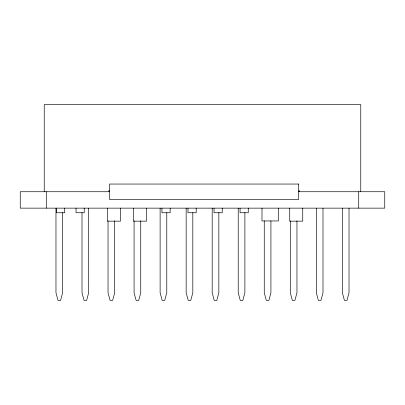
<?xml version="1.0" encoding="UTF-8"?>
<svg xmlns="http://www.w3.org/2000/svg" width="405" height="405" viewBox="0 0 405 405"><rect width="100%" height="100%" fill="white"/><g stroke="black" fill="none" stroke-linecap="round" stroke-linejoin="round"><path stroke-width="0.61" d="M109.532 191.737L20.25 191.737L20.25 208.14L384.75 208.14L384.75 191.737L298.632 191.737M360.764 191.737L360.764 104.611L44.236 104.611L44.236 191.737M358.714 191.737L358.714 208.14M349.029 208.216L349.029 292.739L346.979 300.389L344.417 300.389L342.367 292.739L342.367 208.216M322.993 208.216L322.993 292.739L320.942 300.389L318.381 300.389L316.33 292.739L316.33 208.216M302.738 208.14L302.738 221.155L289.722 221.155L289.722 208.14M299.163 190.198L299.163 191.737M296.956 220.831L296.956 292.739L294.906 300.389L292.344 300.389L290.294 292.739L290.294 220.831M278.392 208.14L278.392 220.953L261.994 220.953L261.994 208.14M270.92 220.831L270.92 292.739L268.869 300.389L266.308 300.389L264.257 292.739L264.257 220.831M248.255 208.14L248.255 212.752L240.059 212.752L240.059 208.14M244.883 212.63L244.883 292.739L242.833 300.389L240.271 300.389L238.221 292.739L238.221 208.216M222.223 208.14L222.223 212.752L214.022 212.752L214.022 208.14M218.847 212.63L218.847 292.739L216.802 300.389L214.235 300.389L212.185 292.739L212.185 208.216M196.187 208.14L196.187 212.752L187.986 212.752L187.986 208.14M192.815 212.63L192.815 292.739L190.765 300.389L188.198 300.389L186.153 292.739L186.153 208.216M170.151 208.14L170.151 212.752L161.949 212.752L161.949 208.14M166.779 212.63L166.779 292.739L164.729 300.389L162.167 300.389L160.117 292.739L160.117 208.216M146.524 208.14L146.524 221.155L133.503 221.155L133.503 208.14M140.743 220.831L140.743 292.739L138.692 300.389L136.131 300.389L134.08 292.739L134.08 220.831M120.487 208.14L120.487 221.155L107.472 221.155L107.472 208.14M114.706 220.831L114.706 292.739L112.656 300.389L110.094 300.389L108.044 292.739L108.044 220.831M109.021 190.198L109.021 191.737M88.67 208.216L88.67 292.739L86.619 300.389L84.058 300.389L82.007 292.739L82.007 212.63M84.23 208.14L84.23 212.752L76.034 212.752L76.034 208.14M64.704 208.14L64.704 212.752L56.508 212.752L56.508 208.14M62.633 212.63L62.633 292.739L60.583 300.389L58.021 300.389L55.971 292.739L55.971 208.216M46.286 191.737L46.286 208.14M298.703 184.047L109.482 184.047L109.482 199.427L298.703 199.427L298.703 184.047"/></g></svg>
